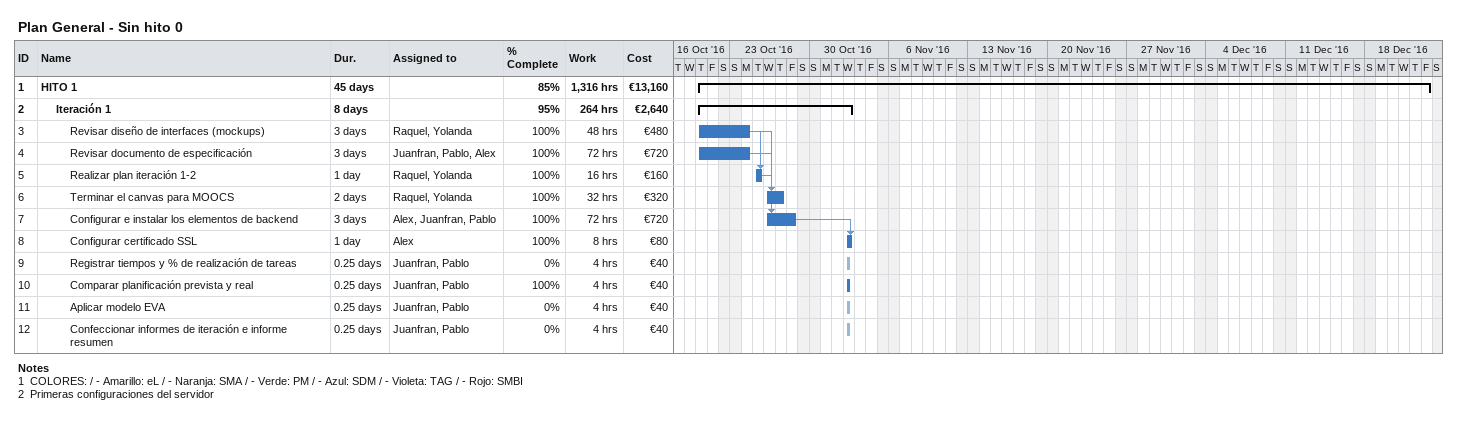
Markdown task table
Plan General - Sin hito 0

| ID | Level | Task | Duration | Start | Finish | Predecessors | Resources | % complete | Work (h) | Cost (€) |
|---|---|---|---|---|---|---|---|---|---|---|
| 1 | 1 | **HITO 1** | 45d | 2016-10-20 | 2016-12-23 |  |  | 85 | 1316 | 13160 |
| 2 | 2 | **Iteración 1** | 8d | 2016-10-20 | 2016-11-02 |  |  | 95 | 264 | 2640 |
| 3 | 3 | Revisar diseño de interfaces (mockups) | 3d | 2016-10-20 | 2016-10-24 |  | Raquel, Yolanda | 100 | 48 | 480 |
| 4 | 3 | Revisar documento de especificación | 3d | 2016-10-20 | 2016-10-24 |  | Juanfran, Pablo, Alex | 100 | 72 | 720 |
| 5 | 3 | Realizar plan iteración 1-2 | 1d | 2016-10-25 | 2016-10-25 | 4, 3 | Raquel, Yolanda | 100 | 16 | 160 |
| 6 | 3 | Terminar el canvas para MOOCS | 2d | 2016-10-26 | 2016-10-27 | 4, 3 | Raquel, Yolanda | 100 | 32 | 320 |
| 7 | 3 | Configurar e instalar los elementos de backend | 3d | 2016-10-26 | 2016-10-28 | 5 | Alex, Juanfran, Pablo | 100 | 72 | 720 |
| 8 | 3 | Configurar certificado SSL | 1d | 2016-11-02 | 2016-11-02 | 7 | Alex | 100 | 8 | 80 |
| 9 | 3 | Registrar tiempos y % de realización de tareas | 0.25d | 2016-11-02 | 2016-11-02 |  | Juanfran, Pablo | 0 | 4 | 40 |
| 10 | 3 | Comparar planificación prevista y real | 0.25d | 2016-11-02 | 2016-11-02 |  | Juanfran, Pablo | 100 | 4 | 40 |
| 11 | 3 | Aplicar modelo EVA | 0.25d | 2016-11-02 | 2016-11-02 |  | Juanfran, Pablo | 0 | 4 | 40 |
| 12 | 3 | Confeccionar informes de iteración e informe resumen | 0.25d | 2016-11-02 | 2016-11-02 |  | Juanfran, Pablo | 0 | 4 | 40 |

Notes
- 1: COLORES: / - Amarillo: eL / - Naranja: SMA / - Verde: PM / - Azul: SDM / - Violeta: TAG / - Rojo: SMBI
- 2: Primeras configuraciones del servidor
